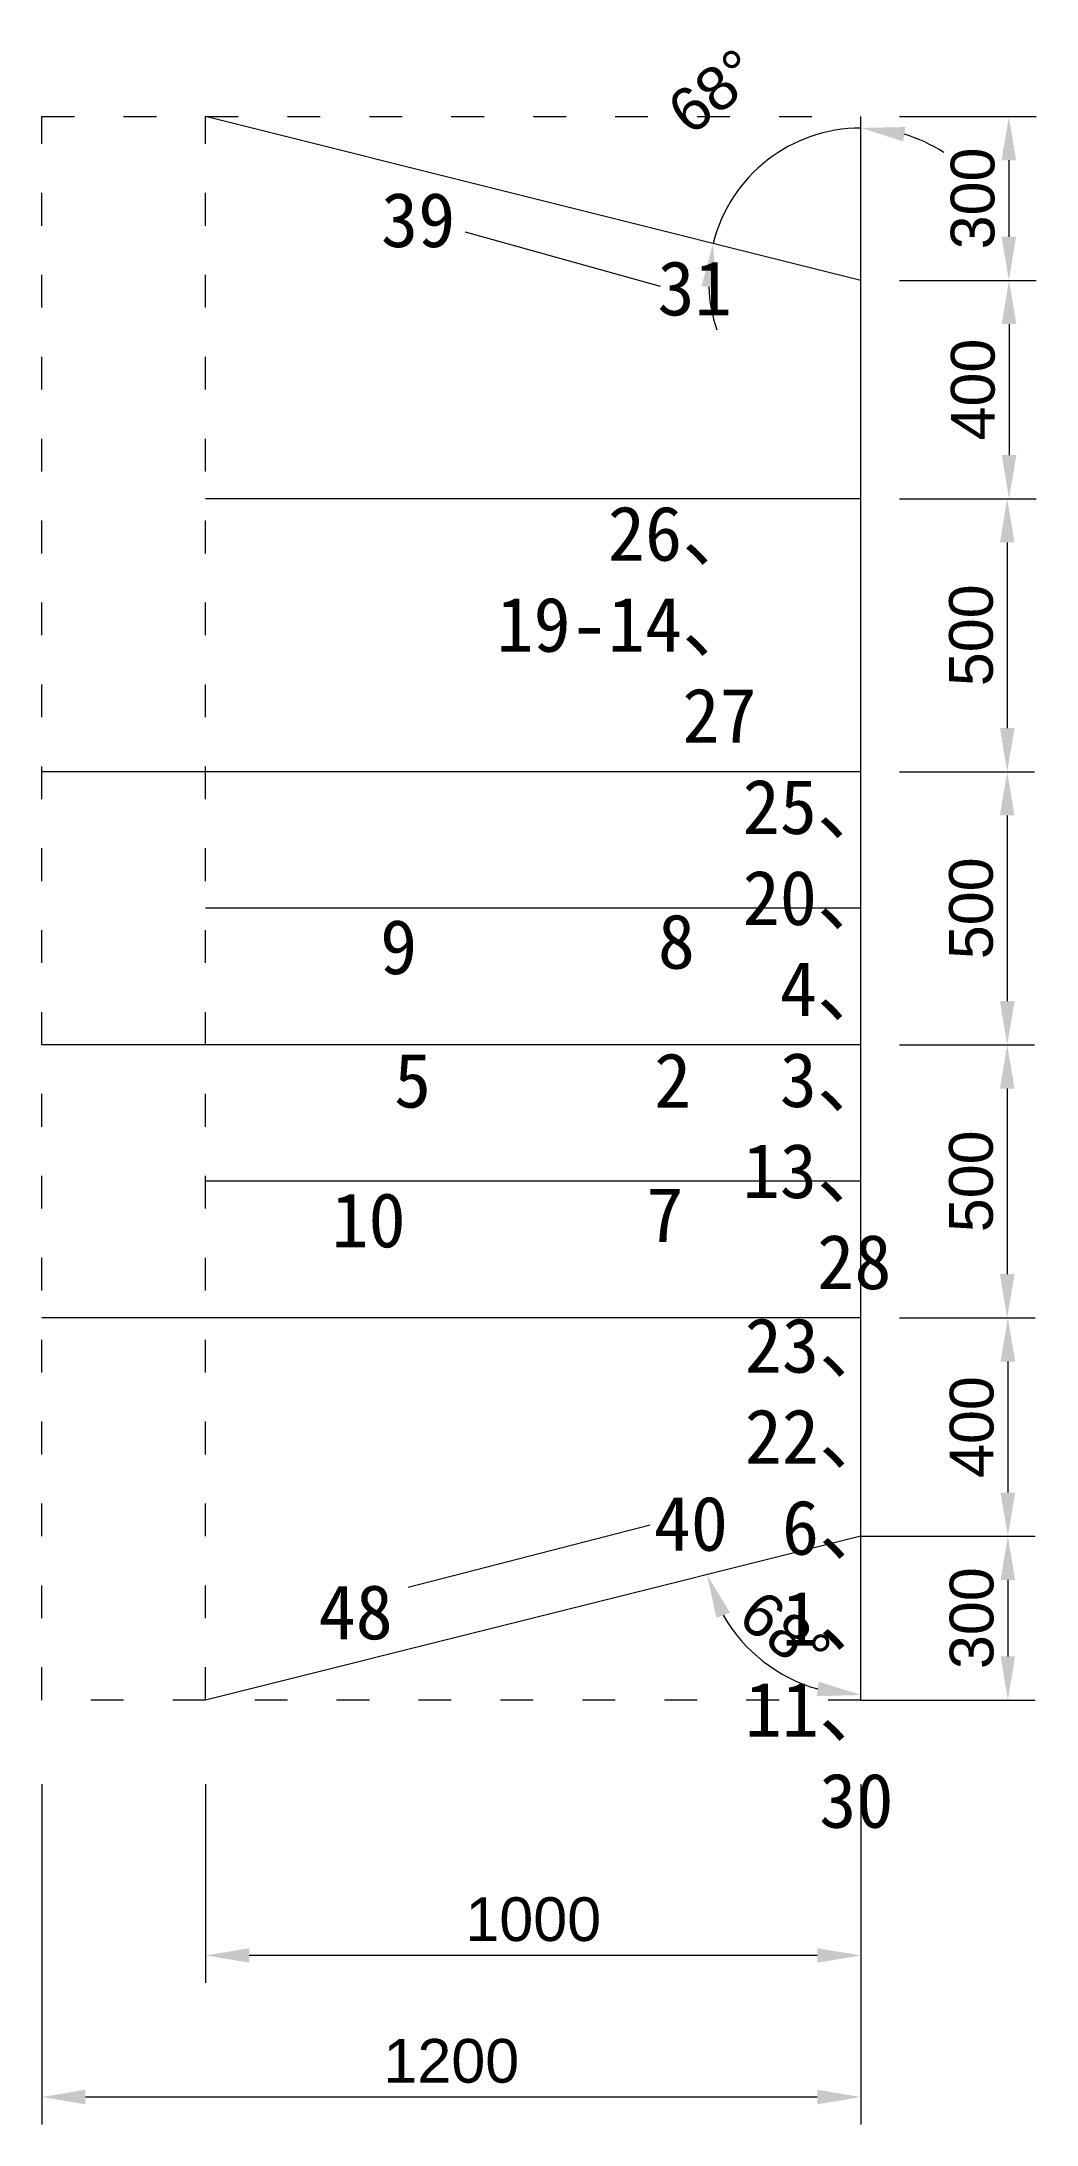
# Model space of a CAD drawing. Header units: millimetres. Extents: x 2400 to 4221, y 578 to 4392.
import ezdxf

# ---------------------------------------------------------------- set-up
doc = ezdxf.new("R2010")
doc.units = ezdxf.units.MM
doc.linetypes.add('ACAD_ISO03W100', pattern=[30, 12, -18])
doc.layers.add('15104尾巷图', color=7, linetype='Continuous', lineweight=13)
doc.styles.get("Standard").update_dxf_attribs({"font": 'arial.ttf'})
doc.styles.add('样式 2', font='', dxfattribs={"height": 5})
doc.styles.get('样式 2').set_extended_font_data('SimSun')
doc.dimstyles.new('一采区轨道', dxfattribs={"dimscale": 50, "dimtxt": 2.5, "dimasz": 2.5, "dimexe": 1.25, "dimexo": 0, "dimtad": 1, "dimdec": 0, "dimtxsty": 'Standard', "dimcen": 2.5, "dimaunit": 1, "dimadec": 0, "dimazin": 0, "dimtfac": 1, "dimtdec": 0, "dimtmove": 0, "dimatfit": 0, "dimfxl": 1, "dimlwd": 5, "dimlwe": 5, "dimarcsym": 0})

# ---------------------------------------------------------------- blocks, each defined once
blk = doc.blocks.new('*D12')
at = {"layer": '15104尾巷图', "color": 0, "lineweight": 5, "transparency": 16777216}
for p, q in [((3970.2, 4254.7), (4220.4, 4254.7)), ((4170.4, 4174.7), (4170.4, 4034.7)), ((3970.2, 3954.7), (4220.4, 3954.7))]:
    blk.add_line(p, q, dxfattribs=at)
at = {"layer": '15104尾巷图', "color": 0, "transparency": 16777216}
for points in [[(4157, 4174.7), (4183.7, 4174.7), (4170.4, 4254.7)], [(4157, 4034.7), (4183.7, 4034.7), (4170.4, 3954.7)]]:
    blk.add_solid(points, dxfattribs=at)
at = {"layer": 'Defpoints', "color": 0, "transparency": 16777216}
for p in [(3970.2, 4254.7), (3970.2, 3954.7), (4170.4, 3954.7)]:
    blk.add_point(p, dxfattribs=at)
at = {"layer": '15104尾巷图', "color": 0, "transparency": 16777216, "insert": (4104.5, 4104.7), "char_height": 80, "attachment_point": 5, "rotation": 90}
blk.add_mtext('300', dxfattribs=at)
blk = doc.blocks.new('*D13')
at = {"layer": '15104尾巷图', "color": 0, "lineweight": 5, "transparency": 16777216}
for p, q in [((3970.2, 3054.7), (4217.4, 3054.7)), ((4167.4, 2974.7), (4167.4, 2634.7)), ((3970.2, 2554.7), (4217.4, 2554.7))]:
    blk.add_line(p, q, dxfattribs=at)
at = {"layer": '15104尾巷图', "color": 0, "transparency": 16777216}
for points in [[(4154.1, 2974.7), (4180.8, 2974.7), (4167.4, 3054.7)], [(4154.1, 2634.7), (4180.8, 2634.7), (4167.4, 2554.7)]]:
    blk.add_solid(points, dxfattribs=at)
at = {"layer": 'Defpoints', "color": 0, "transparency": 16777216}
for p in [(3970.2, 3054.7), (3970.2, 2554.7), (4167.4, 2554.7)]:
    blk.add_point(p, dxfattribs=at)
at = {"layer": '15104尾巷图', "color": 0, "transparency": 16777216, "insert": (4101.6, 2804.7), "char_height": 80, "attachment_point": 5, "rotation": 90}
blk.add_mtext('500', dxfattribs=at)
blk = doc.blocks.new('*D14')
at = {"layer": '15104尾巷图', "color": 0, "lineweight": 5, "transparency": 16777216}
for p, q in [((3970.2, 2554.7), (4217.4, 2554.7)), ((4167.4, 2474.7), (4167.4, 2134.7)), ((3970.2, 2054.7), (4217.4, 2054.7))]:
    blk.add_line(p, q, dxfattribs=at)
at = {"layer": '15104尾巷图', "color": 0, "transparency": 16777216}
for points in [[(4154.1, 2474.7), (4180.8, 2474.7), (4167.4, 2554.7)], [(4154.1, 2134.7), (4180.8, 2134.7), (4167.4, 2054.7)]]:
    blk.add_solid(points, dxfattribs=at)
at = {"layer": 'Defpoints', "color": 0, "transparency": 16777216}
for p in [(3970.2, 2554.7), (3970.2, 2054.7), (4167.4, 2054.7)]:
    blk.add_point(p, dxfattribs=at)
at = {"layer": '15104尾巷图', "color": 0, "transparency": 16777216, "insert": (4101.6, 2304.7), "char_height": 80, "attachment_point": 5, "rotation": 90}
blk.add_mtext('500', dxfattribs=at)
blk = doc.blocks.new('*D15')
at = {"layer": '15104尾巷图', "color": 0, "lineweight": 5, "transparency": 16777216}
for p, q in [((3970.2, 2054.7), (4218.6, 2054.7)), ((4168.6, 1974.7), (4168.6, 1734.7)), ((3970.2, 1654.7), (4218.6, 1654.7))]:
    blk.add_line(p, q, dxfattribs=at)
at = {"layer": '15104尾巷图', "color": 0, "transparency": 16777216}
for points in [[(4155.3, 1974.7), (4181.9, 1974.7), (4168.6, 2054.7)], [(4155.3, 1734.7), (4181.9, 1734.7), (4168.6, 1654.7)]]:
    blk.add_solid(points, dxfattribs=at)
at = {"layer": 'Defpoints', "color": 0, "transparency": 16777216}
for p in [(3970.2, 2054.7), (3970.2, 1654.7), (4168.6, 1654.7)]:
    blk.add_point(p, dxfattribs=at)
at = {"layer": '15104尾巷图', "color": 0, "transparency": 16777216, "insert": (4102.8, 1854.7), "char_height": 80, "attachment_point": 5, "rotation": 90}
blk.add_mtext('400', dxfattribs=at)
blk = doc.blocks.new('*D16')
at = {"layer": '15104尾巷图', "color": 0, "lineweight": 5, "transparency": 16777216}
for p, q in [((2399.7, 1200.4), (2399.7, 577.7)), ((3899.7, 1200.4), (3899.7, 577.7)), ((3819.7, 627.7), (2479.7, 627.7))]:
    blk.add_line(p, q, dxfattribs=at)
at = {"layer": '15104尾巷图', "color": 0, "transparency": 16777216}
for points in [[(2479.7, 641), (2479.7, 614.4), (2399.7, 627.7)], [(3819.7, 641), (3819.7, 614.4), (3899.7, 627.7)]]:
    blk.add_solid(points, dxfattribs=at)
at = {"layer": 'Defpoints', "color": 0, "transparency": 16777216}
for p in [(2399.7, 1200.4), (3899.7, 1200.4), (2399.7, 627.7)]:
    blk.add_point(p, dxfattribs=at)
at = {"layer": '15104尾巷图', "color": 0, "transparency": 16777216, "insert": (3149.7, 693.5), "char_height": 80, "attachment_point": 5}
blk.add_mtext('1200', dxfattribs=at)
blk = doc.blocks.new('*D17')
at = {"layer": '15104尾巷图', "color": 0, "lineweight": 5, "transparency": 16777216}
for p, q in [((2699.7, 1200.4), (2699.7, 837)), ((3899.7, 1200.4), (3899.7, 837)), ((3819.7, 887), (2779.7, 887))]:
    blk.add_line(p, q, dxfattribs=at)
at = {"layer": '15104尾巷图', "color": 0, "transparency": 16777216}
for points in [[(2779.7, 900.3), (2779.7, 873.7), (2699.7, 887)], [(3819.7, 900.3), (3819.7, 873.7), (3899.7, 887)]]:
    blk.add_solid(points, dxfattribs=at)
at = {"layer": 'Defpoints', "color": 0, "transparency": 16777216}
for p in [(2699.7, 1200.4), (3899.7, 1200.4), (2699.7, 887)]:
    blk.add_point(p, dxfattribs=at)
at = {"layer": '15104尾巷图', "color": 0, "transparency": 16777216, "insert": (3299.7, 952.9), "char_height": 80, "attachment_point": 5}
blk.add_mtext('1000', dxfattribs=at)
blk = doc.blocks.new('*D21')
at = {"layer": '15104尾巷图', "color": 0, "lineweight": 5, "transparency": 16777216}
blk.add_arc((3899.7, 1654.7), 290.7, 209.854, 254.1822, dxfattribs=at)
at = {"layer": '15104尾巷图', "color": 0, "transparency": 16777216}
for points in [[(3635.2, 1505.1), (3659.9, 1515), (3617.7, 1584.2)], [(3822.3, 1388.3), (3818.6, 1361.8), (3899.7, 1364)]]:
    blk.add_solid(points, dxfattribs=at)
at = {"layer": 'Defpoints', "color": 0, "transparency": 16777216}
for p in [(3899.7, 4254.7), (3899.7, 1654.7), (3674.9, 1470.4), (2699.7, 1354.7), (3899.7, 1354.7)]:
    blk.add_point(p, dxfattribs=at)
at = {"layer": '15104尾巷图', "color": 0, "transparency": 16777216, "insert": (3761.3, 1477.5), "char_height": 80, "attachment_point": 5, "rotation": 322.0181}
blk.add_mtext('68°', dxfattribs=at)
blk = doc.blocks.new('*D22')
at = {"layer": '15104尾巷图', "color": 0, "lineweight": 5, "transparency": 16777216}
for start, end in [(90, 165.9638), (57.0302, 73.5151), (182.4487, 198.9335)]:
    blk.add_arc((3899.7, 3954.7), 279, start, end, dxfattribs=at)
at = {"layer": '15104尾巷图', "color": 0, "transparency": 16777216}
for points in [[(3977, 4209.1), (3980.8, 4235.5), (3899.7, 4233.8)], [(3607.7, 3944.2), (3634.2, 3941.5), (3629, 4022.4)]]:
    blk.add_solid(points, dxfattribs=at)
at = {"layer": 'Defpoints', "color": 0, "transparency": 16777216}
for p in [(2699.7, 4254.7), (3899.7, 4254.7), (3780.4, 4207), (3899.7, 3954.7), (3899.7, 1354.7)]:
    blk.add_point(p, dxfattribs=at)
at = {"layer": '15104尾巷图', "color": 0, "transparency": 16777216, "insert": (3629.5, 4300.8), "char_height": 80, "attachment_point": 5, "rotation": 37.9819}
blk.add_mtext('68°', dxfattribs=at)
blk = doc.blocks.new('*D18')
at = {"layer": '15104尾巷图', "color": 0, "lineweight": 5, "transparency": 16777216}
for p, q in [((4170.4, 3954.7), (4220.7, 3954.7)), ((4170.7, 3874.7), (4170.7, 3634.7)), ((4170.4, 3554.7), (4220.7, 3554.7))]:
    blk.add_line(p, q, dxfattribs=at)
at = {"layer": '15104尾巷图', "color": 0, "transparency": 16777216}
for points in [[(4157.4, 3874.7), (4184.1, 3874.7), (4170.7, 3954.7)], [(4157.4, 3634.7), (4184.1, 3634.7), (4170.7, 3554.7)]]:
    blk.add_solid(points, dxfattribs=at)
at = {"layer": 'Defpoints', "color": 0, "transparency": 16777216}
for p in [(4170.4, 3954.7), (4170.4, 3554.7), (4170.7, 3554.7)]:
    blk.add_point(p, dxfattribs=at)
at = {"layer": '15104尾巷图', "color": 0, "transparency": 16777216, "insert": (4104.9, 3754.7), "char_height": 80, "attachment_point": 5, "rotation": 90}
blk.add_mtext('400', dxfattribs=at)
blk = doc.blocks.new('*D19')
at = {"layer": '15104尾巷图', "color": 0, "lineweight": 5, "transparency": 16777216}
for p, q in [((3970.2, 3554.7), (4217.4, 3554.7)), ((4167.4, 3474.7), (4167.4, 3134.7)), ((3970.2, 3054.7), (4217.4, 3054.7))]:
    blk.add_line(p, q, dxfattribs=at)
at = {"layer": '15104尾巷图', "color": 0, "transparency": 16777216}
for points in [[(4154.1, 3474.7), (4180.8, 3474.7), (4167.4, 3554.7)], [(4154.1, 3134.7), (4180.8, 3134.7), (4167.4, 3054.7)]]:
    blk.add_solid(points, dxfattribs=at)
at = {"layer": 'Defpoints', "color": 0, "transparency": 16777216}
for p in [(3970.2, 3554.7), (3970.2, 3054.7), (4167.4, 3054.7)]:
    blk.add_point(p, dxfattribs=at)
at = {"layer": '15104尾巷图', "color": 0, "transparency": 16777216, "insert": (4101.6, 3304.7), "char_height": 80, "attachment_point": 5, "rotation": 90}
blk.add_mtext('500', dxfattribs=at)
blk = doc.blocks.new('*D20')
at = {"layer": '15104尾巷图', "color": 0, "lineweight": 5, "transparency": 16777216}
for p, q in [((3899.7, 1654.7), (4218.6, 1654.7)), ((4168.6, 1574.7), (4168.6, 1434.7)), ((3899.7, 1354.7), (4218.6, 1354.7))]:
    blk.add_line(p, q, dxfattribs=at)
at = {"layer": '15104尾巷图', "color": 0, "transparency": 16777216}
for points in [[(4155.3, 1574.7), (4181.9, 1574.7), (4168.6, 1654.7)], [(4155.3, 1434.7), (4181.9, 1434.7), (4168.6, 1354.7)]]:
    blk.add_solid(points, dxfattribs=at)
at = {"layer": 'Defpoints', "color": 0, "transparency": 16777216}
for p in [(3899.7, 1654.7), (3899.7, 1354.7), (4168.6, 1354.7)]:
    blk.add_point(p, dxfattribs=at)
at = {"layer": '15104尾巷图', "color": 0, "transparency": 16777216, "insert": (4102.7, 1504.7), "char_height": 80, "attachment_point": 5, "rotation": 90}
blk.add_mtext('300', dxfattribs=at)

msp = doc.modelspace()

# ---------------------------------------------------------------- linework, layer by layer
at = {"lineweight": 0}
for p, q in [((3532.9, 3943.4), (3175.9, 4042.8)), ((3513.9, 1674.8), (3070.7, 1560.6))]:
    msp.add_line(p, q, dxfattribs=at)
at = {"layer": '15104尾巷图', "linetype": 'ACAD_ISO03W100', "ltscale": 5}
for p, q in [((2399.7, 4254.7), (3899.7, 4254.7)), ((2399.7, 1354.7), (2399.7, 4254.7)), ((2699.7, 1354.7), (2699.7, 4254.7)), ((3899.7, 1354.7), (2399.7, 1354.7))]:
    msp.add_line(p, q, dxfattribs=at)
at = {"layer": '15104尾巷图'}
for p, q in [((3899.7, 3954.7), (2699.7, 4254.7)), ((3899.7, 1354.7), (3899.7, 4254.7)), ((3899.7, 3554.7), (2699.7, 3554.7)), ((3899.7, 3054.7), (2399.7, 3054.7)), ((3899.7, 2804.7), (2699.7, 2804.7)), ((3899.7, 2554.7), (2399.7, 2554.7)), ((3899.7, 2304.7), (2699.7, 2304.7)), ((3899.7, 2054.7), (2399.7, 2054.7)), ((3899.7, 1654.7), (2699.7, 1354.7))]:
    msp.add_line(p, q, dxfattribs=at)

# ---------------------------------------------------------------- texts
at = {"layer": '15104尾巷图', "char_height": 100, "attachment_point": 3, "style": '样式 2'}
for s, insert, width in [('39', (3157, 4115.6), 384.064), ('31', (3663.2, 3990.5), 384.064), ('26、19-14、27', (3708.7, 3541.2), 384.064), ('25、20、4、3、13、28', (3955.5, 3040.8), 384.064), ('8', (3595.8, 2794.1), 384.064), ('9', (3087.3, 2784.2), 384.064), ('5      2', (3589, 2539.7), 776.313), ('7', (3574.7, 2293.7), 384.064), ('10', (3066.1, 2283.8), 384.064), ('23、22、6、1、11、30', (3959.3, 2054.3), 384.064), ('40', (3656.2, 1728.1), 384.064), ('48', (3042.6, 1566), 384.064)]:
    msp.add_mtext(s, dxfattribs=dict(at, insert=insert, width=width))

# ---------------------------------------------------------------- dimensions: what is measured, and where the dimension line sits
at = {"layer": '15104尾巷图'}
for base, line1, line2, picture, middle in [((3780.4, 4207), ((3899.7, 3954.7), (2699.7, 4254.7)), ((3899.7, 1354.7), (3899.7, 4254.7)), '*D22', (3629.5, 4300.8)), ((3674.9, 1470.4), ((3899.7, 1354.7), (3899.7, 4254.7)), ((3899.7, 1654.7), (2699.7, 1354.7)), '*D21', (3761.3, 1477.5))]:
    dim = msp.add_angular_dim_2l(base=base, line1=line1, line2=line2, text='68°', dimstyle='一采区轨道', override={"dimscale": 40, "dimtxt": 2, "dimasz": 2, "dimtmove": 2}, dxfattribs=at)
    dim.commit()
    dim.dimension.update_dxf_attribs({"geometry": picture, "text_midpoint": middle})
for base, p1, p2, picture, middle in [((4170.4, 3954.7), (3970.2, 4254.7), (3970.2, 3954.7), '*D12', (4104.5, 4104.7)), ((4170.7, 3554.7), (4170.4, 3954.7), (4170.4, 3554.7), '*D18', (4104.9, 3754.7)), ((4167.4, 3054.7), (3970.2, 3554.7), (3970.2, 3054.7), '*D19', (4101.6, 3304.7)), ((4167.4, 2554.7), (3970.2, 3054.7), (3970.2, 2554.7), '*D13', (4101.6, 2804.7)), ((4167.4, 2054.7), (3970.2, 2554.7), (3970.2, 2054.7), '*D14', (4101.6, 2304.7)), ((4168.6, 1654.7), (3970.2, 2054.7), (3970.2, 1654.7), '*D15', (4102.8, 1854.7)), ((4168.6, 1354.7), (3899.7, 1654.7), (3899.7, 1354.7), '*D20', (4102.7, 1504.7))]:
    dim = msp.add_linear_dim(base=base, p1=p1, p2=p2, angle=90, dimstyle='一采区轨道', override={"dimscale": 40, "dimtxt": 2, "dimasz": 2, "dimtmove": 2}, dxfattribs=at)
    dim.commit()
    dim.dimension.update_dxf_attribs({"geometry": picture, "text_midpoint": middle})
for base, p2, text, picture, middle in [((2399.7, 627.7), (2399.7, 1200.4), '1200', '*D16', (3149.7, 693.5)), ((2699.7, 887), (2699.7, 1200.4), '1000', '*D17', (3299.7, 952.9))]:
    dim = msp.add_linear_dim(base=base, p1=(3899.7, 1200.4), p2=p2, angle=180, text=text, dimstyle='一采区轨道', override={"dimscale": 40, "dimtxt": 2, "dimasz": 2, "dimtmove": 2}, dxfattribs=at)
    dim.commit()
    dim.dimension.update_dxf_attribs({"geometry": picture, "text_midpoint": middle})

doc.saveas('drawing.dxf')
